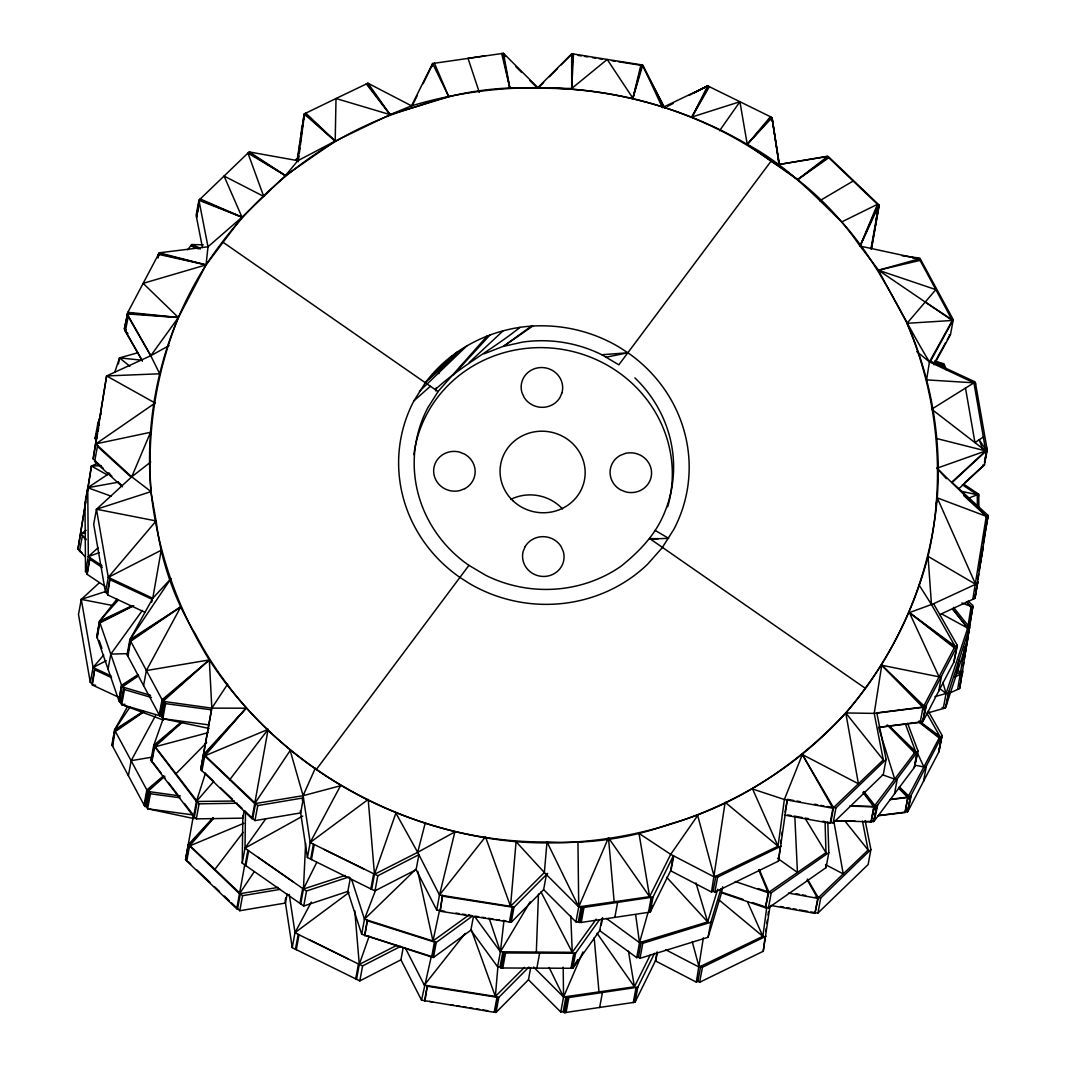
<?xml version="1.0" encoding="UTF-8"?>
<svg xmlns="http://www.w3.org/2000/svg" width="1066" height="1066" viewBox="0 0 1066 1066"><rect width="100%" height="100%" fill="white"/><g stroke="black" fill="none" stroke-linecap="round" stroke-linejoin="round"><path stroke-width="1.5" d="M350.368 877.891L347.862 891.403L303.73 906.007L242.222 863.1L242.835 815.916M242.222 863.1L245.007 848.083L245.486 811.439M142.364 360.801L124.376 328.954L127.853 312.311L159.274 252.815L208.003 246.779L242.009 217.197L285.421 175.597L335.19 141.125L336.017 98.512L367.917 83.201L411.516 105.84C523.646 72.475 645.863 85.067 747.253 144.39C783.816 163.618 812.519 193.386 841.7 221.941C879.29 263.222 900.663 314.79 929.445 361.907L973.938 382.814L985.744 450.931L951.698 482.218M501.66 53.42L509.828 87.972L571.709 88.465L572.589 53.98L571.682 53.846L537.864 87.625L503.485 53.3L432.609 63.507L411.516 105.84L390.103 114.635L335.19 141.125L297.854 160.673L285.421 175.597L247.938 153.078L198.916 200.248L196.131 215.265L202.447 247.525M536.331 952.058L538.463 894.134M305.636 843.179L303.45 889.031L300.679 904.048M618.293 61.681L642.571 65.559L664.518 107.839L642.718 65.173L640.946 64.76L607.207 59.443L571.709 88.465L573.495 53.993L572.589 53.98M497.902 966.622L495.357 996.457L424.308 985.117L405.173 947.687M573.495 53.993L607.207 59.443L632.898 98.232L642.718 65.173L662.399 107.626L707.744 85.893L770.452 116.74L772.024 117.673L779.086 164.444L827.509 156.529L877.505 204.299L860.089 246.086L919.225 258.851L935.855 289.632L907.006 323.304C938.173 396.552 945.928 478.727 928.046 556.372C912.922 614.176 884.66 667.622 845.778 712.954C762.91 804.87 638.894 851.214 516.077 841.687C392.781 830.707 277.24 763.882 209.309 659.921C177.636 608.819 157.501 551.402 151.026 491.613C146.735 432.236 156.062 372.714 178.382 317.521L143.15 283.343L206.031 264.888L208.003 246.779L198.916 200.248L242.009 217.197L206.031 264.888L178.382 317.521L150.759 355.724L106.6 375.938L93.142 458.9L103.322 468.4M503.991 920.344L500.407 951.778L497.622 966.795L500.074 966.822L500.927 967.981L572.775 968.274L600.398 929.632M297.467 161.326L297.88 158.101M298.307 154.876L298.946 150.04M299.359 146.815L299.999 141.978M300.412 138.753L303.144 121.684M298.347 160.806L298.986 155.969M299.399 152.744L300.039 147.907M300.465 144.683L304.25 115.674L303.703 118.672M657.096 951.871L655.417 960.879L696.325 982.119L697.884 981.36L699.642 982.266L763.256 951.258L765.201 936.441M765.841 931.497L766.267 928.206M766.92 923.276L767.347 919.985M768 915.041L768.426 911.75M763.256 951.258L769.918 906.606M546.418 874.613L543.633 889.63L575.946 921.903L581.223 922.45L650.22 912.083L653.005 897.066L673.392 855.732L670.607 870.762L711.515 892.002L713.074 891.243L714.833 892.149L778.447 861.128L780.165 847.963M780.805 843.033L781.245 839.742M781.884 834.798L782.324 831.507M778.447 861.128L787.348 799.367L793.717 800.499M297.028 161.206L304.17 113.955L336.017 98.512L390.103 114.635L448.799 96.766L434.382 63.121M766.774 907.339L762.856 936.334L699.109 967.102L665.504 949.646M696.325 982.119L703.347 937.867M711.515 892.002L725.133 802.272L778.047 846.217L714.287 876.972L670.701 854.346L638.987 833.385L649.607 896.666L578.731 906.873L544.353 872.548L516.077 841.687L510.534 906.34L439.498 895L417.685 852.334L395.886 813.118L374.472 874.28L371.688 889.31L375.019 890.79L416.113 869.709L418.898 854.692L377.804 875.759L310.193 842.5L303.104 795.689L290.179 750.491L254.707 803.644L251.922 818.661L252.775 818.528L255.56 803.498M85.507 557.078L77.965 549.017L91.423 466.055L97.312 463.364M122.417 486.802L94.661 461.445L94.794 460.579M962.518 670.647L959.68 688.489L948.633 693.566M963.251 665.797L963.731 662.572M964.224 659.348L964.943 654.511M959.68 688.489L972.738 607.234L972.858 605.488L968.061 601.104M939.812 614.576L974.87 598.372L977.469 582.143M977.948 578.905L978.681 574.068M979.161 570.843L979.894 566.006M975.27 596.667L988.035 515.358L952.098 482.525L987.223 449.985L975.577 383.613L975.123 381.908L930.538 361.174L953.27 319.653L919.891 258.145L901.969 255.72M970.966 607.3L966.409 601.85M927.273 713.087L945.449 707.904L966.409 644.184L969.607 627.461L953.484 607.34M965.956 648.061L965.196 652.898L967.728 639.48M966.449 644.837L966.955 641.599M967.448 638.374L972.738 607.234M986.157 517.17L986.29 516.304L937.001 468.201L985.744 450.931L931.671 409.211L973.938 382.814L926.594 379.869L929.445 361.907L952.351 320.466L935.855 289.632L878.477 270.231L919.225 258.851L912.723 257.945M969.607 627.461L948.913 691.261L946.128 706.278M981.879 553.094L980.134 564.38L982.919 549.363M982.386 549.869L982.879 546.645M983.385 543.42L985.131 532.134M978.055 581.636L977.655 583.342L933.589 603.729L909.405 612.617L939.066 676.843L923.889 705.865L922.943 707.358L874.213 713.394L845.778 712.954L858.423 783.777L802.365 754.555L784.363 799.5L778.047 846.217L752.596 789.027L784.363 799.5L832.892 808.228L883.301 759.925L874.213 713.394L881.742 665.251L939.066 676.843L955.056 646.249L931.457 604.449L918.732 584.488M77.965 549.017L85.826 501.646M86.333 498.408L91.423 466.055L101.377 465.655M93.142 458.9L106.6 375.938L159.727 373.78L150.759 355.724L127.16 313.924L178.382 317.521L127.853 312.311L124.376 328.954M964.743 646.862L957.641 689.409L958.68 688.929M967.875 626.928L971.099 606.421L967.515 603.129M963.611 495.424L986.29 516.304L972.818 599.292L973.871 598.799M871.322 248.938L879.144 205.098L829.135 157.342L827.736 156.196L779.113 164.497L772.437 162.019M871.588 248.325L879.144 205.098M251.922 818.661L200.728 769.559L211.521 709.849L165.59 703.627L164.457 701.535L161.672 716.552L162.805 718.657L209.149 728.478M161.672 716.552L160.206 716.352L159.234 714.846L143.577 685.571L146.362 670.554L209.309 659.921L211.828 708.144L200.728 769.559M240.37 893.628L237.585 908.645L236.745 908.778L186.737 861.022L185.537 859.676L193.546 814.997L147.628 808.774L146.482 806.682L149.267 791.652L150.413 793.757L147.628 808.774L193.959 818.595M870.962 248.831L878.704 205.645L877.505 204.299L841.7 221.955M371.688 889.31L307.408 857.53L310.193 842.5L340.52 785.749L303.104 795.689L254.707 803.644L268.126 729.344L204.699 755.887L201.927 770.905M236.745 908.778L244.767 864.686M199.355 202.393L196.597 217.397L199.142 201.287M97.579 433.476L96.18 440.991L95.101 438.246L97.885 423.229L100.977 413.901M98.125 431.144L98.685 427.466M109.625 473.224L87.745 487.708L84.974 502.739L85.533 571.616L87.172 572.709L87.185 574.401L104.948 586.207M94.661 461.445L97.579 445.548L95.927 443.869L155.13 403.028L106.6 375.938M79.47 551.562L82.388 535.678L80.749 533.986L86.133 530.282M118.433 363.906L119.539 357.896L138.353 352.593M128.32 315.962L125.335 331.366L142.324 360.908M150.786 461.951L131.731 476.835L96.473 509.242L93.688 524.272L105.494 592.39L107.28 593.229L107.573 594.895L144.923 612.27M85.533 571.616L88.318 556.585L87.745 487.708L118.193 482.218M99.271 582.836L81.282 599.372L78.498 614.389L90.304 682.507L92.089 683.346L92.382 685.012L119.272 697.524M87.172 572.709L89.957 557.678L87.185 574.401M157.768 257.306L158.328 254.308L206.031 264.888L159.274 252.815L158.714 255.827M158.021 258.105L158.861 253.601L206.031 264.888M116.94 599.132L99.524 621.238L96.739 636.269L118.766 700.322L121.684 704.599L163.551 720.136M97.033 637.108L99.524 621.238L118.179 600.105M105.494 592.39L108.279 577.359L96.473 509.242L151.026 491.613L131.731 476.835L97.579 445.548L97.446 446.427L131.238 477.288M97.179 637.974L99.818 622.078L132.251 606.061M90.304 682.507L93.088 667.476L81.282 599.372L106.227 591.297M107.28 593.229L110.064 578.198L107.573 594.895M92.089 683.346L94.874 668.315L92.382 685.012L95.647 685.211M108.039 669.128L110.824 654.098L142.364 610.418M197.05 213.147L197.61 210.149M198.169 207.137L198.729 204.139M118.766 700.322L121.551 685.291L99.964 622.957L133.77 605.648M160.206 716.352L162.978 701.335L129.865 639.707L170.986 578.558L152.771 598.279L129.865 639.707L127.081 654.724L143.577 685.571M127.494 655.51L130.279 640.493L180.78 606.847L146.362 670.554M119.192 701.108L121.551 685.291L138.06 674.631M127.787 656.35L130.572 641.332L180.78 606.847L129.865 639.707M119.485 701.948L121.977 686.078L138.353 675.164M127.427 706.758L114.675 729.824L111.89 744.854L144.043 804.977L145.016 806.469L146.482 806.682M112.316 745.64L114.675 729.824L130.212 706.718M112.61 746.48L115.101 730.61L143.763 711.515M120.898 702.361L123.683 687.343L124.469 689.582L121.684 704.599L162.978 716.685M151.625 602.343L152.185 599.332L110.358 579.877M128.386 775.688L131.171 760.671L155.423 715.779M244.207 810.626L242.808 818.142L196.304 818.875L193.612 816.489L150.919 760.444L153.704 745.414L163.498 717.884M159.234 714.846L162.019 699.829L209.309 659.921L162.978 701.335L211.828 708.144L246.073 708.197L204.699 755.887L254.707 803.644M151.465 761.151L154.25 746.133L181.313 722.615M159.78 715.566L162.565 700.549L209.309 659.921M144.043 804.977L146.828 789.946L115.394 731.449L143.883 711.875M151.892 761.937L154.677 746.92L182.712 721.855M144.59 805.683L147.374 790.666L163.364 776.768M145.016 806.469L147.801 791.452L164.87 776.195M165.59 703.627L162.805 718.657L208.736 724.88M302.757 125.588L303.317 122.577M303.863 119.579L304.983 113.569L335.19 141.125L305.715 113.049M201.381 770.185L204.152 755.168L246.073 708.197L203.513 754.541L204.699 755.887M185.537 859.676L188.322 844.658L212.96 817.835M193.612 816.489L196.397 801.472L205.392 773.37M186.19 860.315L188.975 845.285L213.24 818.088M194.465 816.489L197.25 801.459M186.737 861.022L189.521 846.004L213.466 818.395M196.304 818.875L199.089 803.844L156.156 747.959M245.1 865.286L247.885 850.268L245.007 848.083L265.794 818.741M245.846 865.819L248.631 850.788L247.885 850.268M257.745 805.59L303.437 797.888L300.665 812.918L254.961 820.607L257.745 805.59L206.338 756.687M287.14 894.014L285.475 903.035L239.783 910.737L242.555 895.707L191.147 846.804M432.05 66.518L432.609 63.507L448.799 96.766M302.278 800.193L302.837 797.181M285.701 897.825L285.142 900.823L292.231 947.647L359.828 980.907L400.923 959.826L403.148 947.807M299.919 903.528L302.704 888.498L248.631 850.788M292.231 947.647L295.016 932.63L311.339 902.063M310.619 859.263L313.404 844.232M311.432 859.662L314.217 844.645M295.429 949.38L298.214 934.362L295.016 932.63L289.219 894.387M303.73 906.007L306.515 890.989L349.075 876.905M296.255 949.779L299.04 934.762L298.214 934.362M435.701 390.862L436.274 387.731M438.899 373.62L439.765 368.916M473.397 916.64L470.892 930.165L433.449 957.495L431.663 957.068L361.68 934.216L364.465 919.185L375.725 889.724M370.861 888.897L373.646 873.88M355.671 979.014L358.456 963.997L299.04 934.762M356.497 979.427L359.282 964.397L369.169 936.175M364.599 935.148L367.384 920.118L364.865 935.935M375.019 890.79L377.804 875.759M359.828 980.907L362.613 965.889L400.776 946.315M444.602 911.283L436.714 910.018L439.498 895L454.876 831.92L417.685 852.334L374.472 874.28L368.196 799.433L310.193 842.5M530.681 967.741L528.456 979.761L496.023 1012.433L494.198 1012.287L421.523 1000.148L431.41 956.002M431.663 957.068L434.448 942.051L367.65 920.904M440.125 911.243L442.523 895.48L440.125 911.243L511.214 922.303L543.633 889.63M424.548 1000.628L427.333 985.597L424.934 1001.374M432.569 957.215L435.354 942.197L434.448 942.051M433.449 957.495L436.234 942.464L472.345 916.12M500.074 966.822L502.859 951.791L503.712 952.964L500.927 967.981M509.388 922.157L512.173 907.139L513.999 907.286L547.671 873.36M501.846 967.995L504.631 952.964L575.56 953.244L599.598 919.625M510.308 922.17L513.092 907.139M494.198 1012.287L496.983 997.256L498.808 997.403L528.923 967.062M502.752 968.128L505.537 953.111M511.214 922.303L513.999 907.286M495.117 1012.287L497.902 997.27M496.023 1012.433L498.808 997.403M536.851 968.195L539.636 953.177M575.946 921.903L578.731 906.873L577.945 842.18M657.069 953.79L655.95 959.8L635.043 1002.213L564.22 1012.7L563.181 1011.674L560.769 1012.02L563.554 997.003L563.181 967.128M578.372 921.557L581.157 906.526L582.196 907.552L584.008 907.433L653.005 897.066M570.95 968.408L573.735 953.377M579.411 922.583L582.196 907.552M563.181 1011.674L565.966 996.643L567.005 997.683L568.831 997.549L637.828 987.183L654.564 953.244M571.856 968.274L574.641 953.244M580.304 922.45L583.089 907.419M564.22 1012.7L567.005 997.683M575.56 953.244L572.775 968.274L577.679 959.6M581.223 922.45L584.008 907.433M565.127 1012.567L567.912 997.549M566.046 1012.567L568.831 997.549M601.93 918.599L599.705 930.618L636.735 957.668L638.414 957.161L640 958.321L708.051 937.307L721.735 892.175M601.237 925.128L602.636 917.613M614.829 917.4L617.614 902.382M599.638 1007.53L602.423 992.499M771.464 120.671L772.024 117.673L747.253 144.39L797.608 179.661L828.908 157.688M636.735 957.668L639.52 942.65L647.995 912.656M638.414 957.161L641.199 942.144L642.785 943.29L710.835 922.277L720.949 888.911M640 958.321L642.785 943.29M648.448 912.496L651.233 897.465M649.327 912.23L652.112 897.199M633.271 1002.613L636.056 987.596M634.137 1002.346L636.922 987.316M635.043 1002.213L637.828 987.183M673.645 856.158L671.14 869.683L650.22 912.083L652.139 905.833M713.074 891.243L715.859 876.225L717.605 877.118L781.231 846.111M697.884 981.36L700.668 966.342L702.427 967.248L766.041 936.228M714.833 892.149L717.605 877.118M699.642 982.266L702.427 967.248M708.051 937.307L710.835 922.277M722.655 886.792L721.549 892.802L765.401 907.739L768.919 892.202L759.205 869.47M875.919 220.662L878.704 205.645L860.089 246.086L878.051 205.005M765.401 907.739L768.186 892.708L758.752 869.776M785.029 812.039L787.254 800.02M752.356 902.556L768.439 907.872L771.224 892.842L828.828 852.6L827.789 821.673M830.121 823.245L832.892 808.228L802.365 754.555L833.545 807.615L830.76 822.632L830.121 823.245L784.469 815.05M770.918 905.46L814.93 913.375L817.715 898.345L868.11 850.055L862.474 821.166M814.93 913.375L818.355 897.732L807.402 879.09M830.76 822.632L833.132 822.925L835.917 807.908L886.099 759.405L876.812 712.901L925.515 706.678L956.682 647.049L957.361 645.436L933.589 603.729M768.439 907.872L826.057 867.617L828.828 852.6M815.57 912.763L817.942 913.042L820.727 898.025L870.909 849.522L865.152 820.66M953.27 319.653L950.486 334.671L934.029 364.745M834.425 820.727L871.029 821.873L873.814 806.842L915.574 751.463L905.314 723.707M871.282 821.526L874.067 806.496M872.681 815.157L873.227 812.145M874.147 810.027L874.706 807.029M864.832 821.366L873.694 821.58L876.479 806.562L917.999 751.01L907.619 723.294M873.694 821.58L877.012 805.856M874.227 820.873L877.651 805.23M886.099 759.405L883.314 774.422L833.132 822.925M870.909 849.522L868.124 864.553L817.942 913.042M936.135 503.858L936.694 500.86M874.866 820.247L894.507 793.85L897.292 778.82M974.724 385.785L975.283 382.787M975.017 386.625L975.577 383.613M923.143 706.985L920.158 722.375L939.452 737.152L939.173 737.992L907.752 797.475L904.967 812.505L878.611 815.677M922.516 711.089L923.076 708.077M905.167 812.119L907.952 797.102M907.606 799.7L908.165 796.702L898.918 787.521M905.913 811.013L906.473 808.015M878.824 727.318L922.73 721.695L925.515 706.678M894.507 793.85L914.282 767.52L917.066 752.503M914.282 767.52L917.466 751.717M922.73 721.695L925.928 705.892M923.143 720.909L926.461 705.186M917.999 751.01L914.681 766.734M878.011 815.597L907.552 811.812L910.337 796.795L942.171 735.553L928.246 711.102M907.552 811.812L910.737 796.009M907.952 811.039L911.27 795.303M923.676 720.203L938.72 691.114L941.505 676.084M908.485 810.32L923.542 781.231L926.327 766.214M978.042 497.062L978.601 494.064L963.651 484.111M984.544 461.751L987.049 448.24M978.055 497.942L978.601 494.064M984.558 462.631L987.063 449.119M977.922 500.314L978.615 494.944M959 488.574L984.438 465.003L987.223 449.985M948.913 691.261L945.449 707.904L942.184 707.571M938.72 691.114L953.897 662.079L956.962 646.223M957.361 645.436L953.897 662.079M923.542 781.231L938.72 752.196L941.491 737.179M938.72 752.196L941.771 736.34M942.171 735.553L938.986 751.357M956.202 675.218L958.987 660.187M985.397 529.749L988.035 515.358M985.41 530.628L987.915 517.103M970.5 618.373L972.725 606.354M966.409 644.184L969.34 628.3M974.87 598.372L977.788 582.476M439.592 910.071L432.969 941.012L364.465 919.185L351.633 879.437M640.946 64.76L632.898 98.232L641.812 65.026M417.685 852.334L425.374 822.526M717.724 889.271L707.664 921.917L639.52 942.65L606.447 918.492M962.878 671.753L962.465 673.459L954.416 677.15M126.015 329.754L125.335 331.366L127.947 333.285M948.5 692.047L948.234 692.873L934.855 696.684M967.435 628.967L967.715 628.127L952.578 608.793M114.901 371.901L119.539 357.896L142.364 360.255M95.101 438.246L96.646 433.582M952.684 609.206L967.715 628.127L946.062 693.46L943.277 708.477L944.383 708.184M124.789 328.168L125.068 327.329M150.919 760.444L153.104 754.328M131.731 476.835L150.533 432.29L95.927 443.869M714.287 876.972L697.684 815.517L670.701 854.346L649.607 896.666L608.473 837.783L578.731 906.873L547.005 841.927L544.353 872.548L510.534 906.34L485.47 836.797L439.498 895M582.942 951.938L563.554 997.003L533.546 967.035M303.104 795.689L315.349 768.12M412.275 105.667L417.326 95.434M423.095 83.734L432.476 64.72M316.735 862.407L303.45 889.031L306.515 890.989M650.42 954.683L634.417 986.783L563.554 997.003L549.123 967.475M689.022 95.407L707.744 85.893L691.901 117.02L739.911 101.723L747.253 144.39L771.198 117.26M128.52 315.563L128.12 316.349L150.759 355.724L169.054 345.637M939.452 737.152L939.866 736.366L926.847 713.314M904.967 812.505L905.38 811.719M708.57 86.293L691.901 117.02L709.436 86.586M934.562 362.64L945.622 342.639M947.194 339.774L948.78 336.923M457.567 351.727L425.68 382.281C452.77 346.144 497.795 325.263 542.741 325.81A145.496 139.06 10.5 0 1 618.813 346.93L628.354 353.086A145.496 139.06 10.5 0 1 673.859 529.336L662.093 547.871L647.435 564.38A145.496 139.06 10.5 0 1 468.96 583.235L459.433 577.079A145.496 139.06 10.5 0 1 413.928 400.829L425.347 382.761M530.188 901.796L500.407 951.778L474.637 916.454M487.229 335.963L438.339 391.155L427.852 407.705A129.905 124.162 10.5 0 0 468.48 565.073L485.923 575.413A129.905 124.162 10.5 0 0 620.958 566.286C636.309 553.92 650.526 539.942 659.934 522.447A129.905 124.162 10.5 0 0 634.883 377.884M211.828 708.144L227.698 684.052M188.322 844.658L239.517 893.761L254.068 871.961M719.577 130.705L739.911 101.723M596.214 919.132L572.242 952.338L500.407 951.778L489.321 918.665M316.655 769.052L468.933 565.353M771.118 161.099A296.281 283.183 10.5 0 1 859.129 244.82L877.611 268.885L906.367 321.852A394.9 377.444 10.5 0 1 937.36 496.316C930.911 575.627 898.705 651.539 846.804 711.795C798.767 763.456 738.272 805.017 669.861 823.991A296.281 283.183 10.5 0 1 548.617 841.953C405.48 843.752 262.476 762.243 195.784 634.776A296.281 283.183 10.5 0 1 156.369 522.487L151.172 493.172A394.9 377.444 10.5 0 1 205.205 266.207C254.694 190.414 330.433 130.931 417.925 106.147A296.281 283.183 10.5 0 1 539.156 88.198C621.331 87.319 704.293 113.209 771.118 161.099L618.84 364.812L601.864 354.751A129.905 124.162 10.5 0 0 522.58 342.093L503.418 346.37L531.348 326.143M187.643 249.79L191.787 244.514L203.273 244.834M921.104 720.896L920.158 722.375L878.97 727.332M871.029 821.873L872.201 820.54M229.71 779.766L268.126 729.344M214.519 869.883L243.088 832.386M424.308 985.117L465.176 933.39M747.253 144.39L770.452 116.74M108.279 577.359L161.193 550.269L152.771 598.279L108.279 577.359L156.116 520.941L96.473 509.242M111.077 675.937L93.088 667.476L103.722 654.937M181.087 722.308L153.704 745.414L196.397 801.472L213.813 781.391M453.57 374.686L489.934 335.03M175.53 774.196L206.697 742.549M543.62 82.575L537.81 88.425L529.762 80.443M549.43 76.725L557.558 68.544M561.036 65.026L570.323 55.672M452.25 355.724L428.772 379.323L467.001 345.73L419.418 391.329M524.499 967.328L495.357 996.457L471.399 930.005M364.465 919.185L415.9 869.243M199.555 199.622L242.009 217.197L224.06 176.05L263.715 196.397L247.938 153.078L249.311 151.945L297.854 160.673L304.17 113.955L335.19 141.125M469.28 362.44L503.019 330.913M964.717 482.711L982.959 465.949L982.812 465.082M102.056 565.806L88.318 556.585L98.165 547.671M413.928 400.829L430.384 386.252M163.005 776.288L146.828 789.946L147.801 791.452L180.301 795.982M435.208 389.61C461.232 365.678 492.545 349.435 520.021 327.342M827.509 156.529L797.608 179.661L828.162 157.155M295.016 932.63L349.062 892.495M469.28 914.748L432.969 941.012L417.779 871.348M503.418 346.37L532.694 326.103M825.057 821.766L825.977 852.693L768.186 892.708L735.287 881.515M297.414 158.647L295.855 159.554L298.347 161.726M138.553 675.737L122.27 686.917L150.546 695.325M983.438 436.94L974.95 442.603L965.503 388.077M114.675 729.824L143.577 711.169M819.661 200.808L853.16 181.033M245.007 848.083L302.717 816.103M693.353 93.315L707.744 85.893M93.088 667.476L106.32 660.707M667.409 106.373L673.166 103.455M396.739 945.382L359.282 964.397L358.456 963.997M301.465 130.692L302.278 130.292M301.385 128.986L302.198 128.586M99.524 621.238L132.131 605.728M189.521 846.004L243.874 823.258M967.582 498.568L977.282 494.771L977.402 506.377M484.084 353.819L502.832 346.503M88.318 556.585L99.205 552.708M345.197 875.399L303.45 889.031L302.704 888.498M154.677 746.92L208.336 732.595M80.749 533.986L85.56 532.973M606.034 357.23L627.847 352.766L601.864 354.751M131.171 760.671L152.158 757.127M242.555 895.707L280.091 889.39M239.517 893.761L278.079 887.418M484.857 55.872L468.027 58.324L479.314 92.369M890.39 799.34L910.337 796.795M889.63 799.66L907.752 797.475L898.598 788.12M121.684 704.599L124.989 704.266M936.774 365.092L943.33 364.439L944.05 366.064L940.812 366.264M907.006 323.304L952.351 320.466L878.477 270.231L920.198 260.344L917.773 259.251L919.652 259.638M649.434 539.01L668.649 538.343L654.95 530.295M110.824 654.098L128.666 653.618M199.089 803.844L237.292 803.244M196.397 801.472L234.333 801.019M573.308 54.646L571.483 54.499M503.712 952.964L504.631 952.964M658.402 538.69L649.714 538.57L864.686 687.876M849.842 805.923L876.479 806.562M834.132 820.647L855.132 821.14M850.521 806.123L873.814 806.842L863.007 792.491M127.574 313.151L178.382 317.521M835.917 807.908L827.176 806.469M820.727 898.025L815.17 897.159M150.413 793.757L179.927 797.754M611.857 60.695L615.069 61.188M578.132 55.405L581.343 55.912M584.554 56.418L587.766 56.924M592.589 57.684L595.801 58.19M599.012 58.697L602.223 59.203M442.91 896.226L512.173 907.139M427.719 986.343L496.983 997.256M455.928 913.096L459.18 913.602M462.417 914.122L465.655 914.641M468.893 915.161L472.131 915.667M475.369 916.187L478.607 916.707M481.845 917.226L485.083 917.746M488.321 918.252L493.185 919.039M496.423 919.545L499.661 920.065M502.899 920.584L506.137 921.104M429.411 1001.4L432.649 1001.92M450.465 1004.758L453.703 1005.278M456.941 1005.798L460.179 1006.304M463.417 1006.824L466.655 1007.343M469.893 1007.863L473.131 1008.383M476.369 1008.889L479.62 1009.409M482.858 1009.928L487.708 1010.701M796.902 801.072L800.086 801.645M814.424 804.204L817.609 804.763M820.793 805.336L823.991 805.909M787.747 814.957L790.932 815.53M794.117 816.09L802.085 817.515M805.27 818.088L808.454 818.661M822.792 821.22L825.977 821.779M796.049 893.748L799.233 894.321M802.432 894.894L805.616 895.453M780.525 906.5L783.71 907.073M786.895 907.632L790.079 908.205M793.264 908.778L796.462 909.338M799.647 909.911L807.602 911.337M810.8 911.896L813.984 912.469M788.374 893.068L817.715 898.345L807.268 879.983M81.282 599.372L111.917 605.368M537.864 87.625L540.768 88.212M915.921 765.348L923.876 766.96L916.973 752.023M961.519 491.333L977.282 494.771L962.371 484.764M936.761 438.539L985.744 450.931M982.386 448.333L985.584 449.186L979.201 439.765L982.386 448.333L985.597 450.065M771.224 892.842L758.206 888.564M934.642 361.081L944.103 363.852L946.448 370.142M124.469 689.582L151.465 697.484M937.027 362.56L943.33 364.439L935.588 361.534M435.354 942.197L436.234 942.464M366.171 935.642L430.184 956.042M723.268 892.695L743.175 899.438M943.623 365.278L941.744 364.599L944.05 366.064M882.368 774.729L894.76 779.193L878.89 728.331M87.745 487.708L111.197 496.21M986.29 516.304L937.241 497.862L975.603 584.248L928.046 556.372L931.457 604.449M961.905 602.97L971.099 606.421M190.614 245.833L198.303 248.858M191.254 245.22L200.355 248.978M200.102 198.916L242.009 217.197M191.787 244.514L199.275 247.778M362.613 965.889L359.282 964.397L354.791 910.71M95.167 669.994L111.597 677.643M324.144 849.495L363.759 868.99M308.953 939.612L348.569 959.107M825.537 864.659L843.233 873.893L833.745 820.78M941.545 613.856L967.715 628.127M91.423 466.055L107.12 474.823M951.938 319.68L925.235 302.011M956.229 671.9L960.426 674.365L957.734 668.302M248.671 152.558L285.421 175.597L249.311 151.945M89.97 559.37L102.269 567.552M223.087 242.288L438.073 391.595M257.666 857.064L293.71 882.208M777.514 858.263L797.448 872.441L794.823 816.569M954.363 647.861L909.405 612.617L955.056 646.249M918.999 721.002L939.866 736.366M909.405 612.617L954.643 647.035M939.626 688.423L946.062 693.46L942.877 682.413M918.625 721.869L939.173 737.992M119.539 357.896L129.839 366.238M916.8 351.593L929.445 361.907M718.777 899.717L762.856 936.334L747.453 901.716M85.88 539.849L82.388 535.678L86.053 539.023M108.212 472.864L111.863 476.222M117.966 481.805L121.631 485.163M79.604 550.696L82.042 552.934M204.752 772.85L213.16 780.845M220.356 787.694L232.361 799.114M238.371 804.817L241.969 808.255M244.367 810.533L254.961 820.607M188.362 861.821L190.774 864.113M196.77 869.816L209.975 882.382M214.772 886.952L219.583 891.522M224.38 896.08L229.177 900.65M231.575 902.942L239.783 910.737M922.943 707.358L881.742 665.251L923.889 705.865M888.658 725.506L915.574 751.463M899.331 786.961L908.698 795.996M503.285 54.233L505.59 56.511M515.944 66.772L521.7 72.461M881.742 665.251L923.356 706.585M888.458 725.759L915.041 752.17M528.456 979.761L560.769 1012.02M887.165 724.88L914.628 752.942M666.676 877.278L707.664 921.917L695.938 882.928M937.001 468.201L946.342 478.674M845.778 712.954L883.301 759.925M863.833 791.558L874.986 805.523M844.778 820.847L868.11 850.055M366.238 83.854L390.103 114.635L367.917 83.201M863.38 791.985L874.347 806.136M153.384 762.976L161.392 773.423M163.404 776.035L165.403 778.633M168.415 782.551L179.434 796.915M184.445 803.431L193.466 815.184M367.104 83.588L390.103 114.635M470.892 930.165L497.622 966.795M97.885 423.229L99.231 425.134M597.027 933.256L634.417 986.783L628.434 951.085M805.27 818.608L825.977 852.693M949.153 334.711L949.566 335.497M540.995 891.936L572.242 952.338L570.776 915.921M416.113 869.709L436.714 910.018M400.923 959.826L421.523 1000.148M99.218 640.573L101.95 648.381M347.862 891.403L361.68 934.216M692.287 941.878L699.109 967.102M502.579 53.433L509.828 87.972L503.485 53.3M984.278 464.136L984.438 465.003M779.366 164.337L772.024 117.673L779.113 164.497M300.319 810.706L307.408 857.53M635.669 914.894L639.52 942.65M608.473 837.783L614.163 901.769M594.162 937.747L598.985 991.886M825.937 864.366L826.057 867.617M87.106 567.792L87.146 571.07M978.761 495.81L978.881 507.243M969.94 621.371L969.953 622.251M571.682 53.846L571.709 88.465M413.875 454.729A129.905 124.162 10.5 0 1 567.752 350.394A129.905 124.162 10.5 0 1 667.729 506.736M510.641 499.448A42.613 40.721 10.5 0 1 562.528 508.988M561.995 392.741L559.97 397.525A20.787 19.868 10.5 0 1 524.019 397.232L521.9 392.421A20.787 19.868 10.5 0 1 541.741 367.53A20.787 19.868 10.5 0 1 561.995 392.741M525.258 546.458L523.219 551.242A20.787 19.868 10.5 0 0 543.473 576.453A20.787 19.868 10.5 0 0 563.314 551.562L561.196 546.738A20.787 19.868 10.5 0 0 525.258 546.458M464.923 488.601L459.939 490.547A20.787 19.868 10.5 0 1 433.649 471.132A20.787 19.868 10.5 0 1 459.619 452.117L464.643 454.143A20.787 19.868 10.5 0 1 464.923 488.601M625.289 453.436L620.292 455.382A20.787 19.868 10.5 0 0 620.585 489.84L625.595 491.866A20.787 19.868 10.5 0 0 651.566 472.851A20.787 19.868 10.5 0 0 625.289 453.436M512.813 500.634A42.613 40.721 10.5 0 0 583.808 482.818A42.613 40.721 10.5 0 0 531.214 432.516A42.613 40.721 10.5 0 0 512.813 500.634"/></g></svg>
